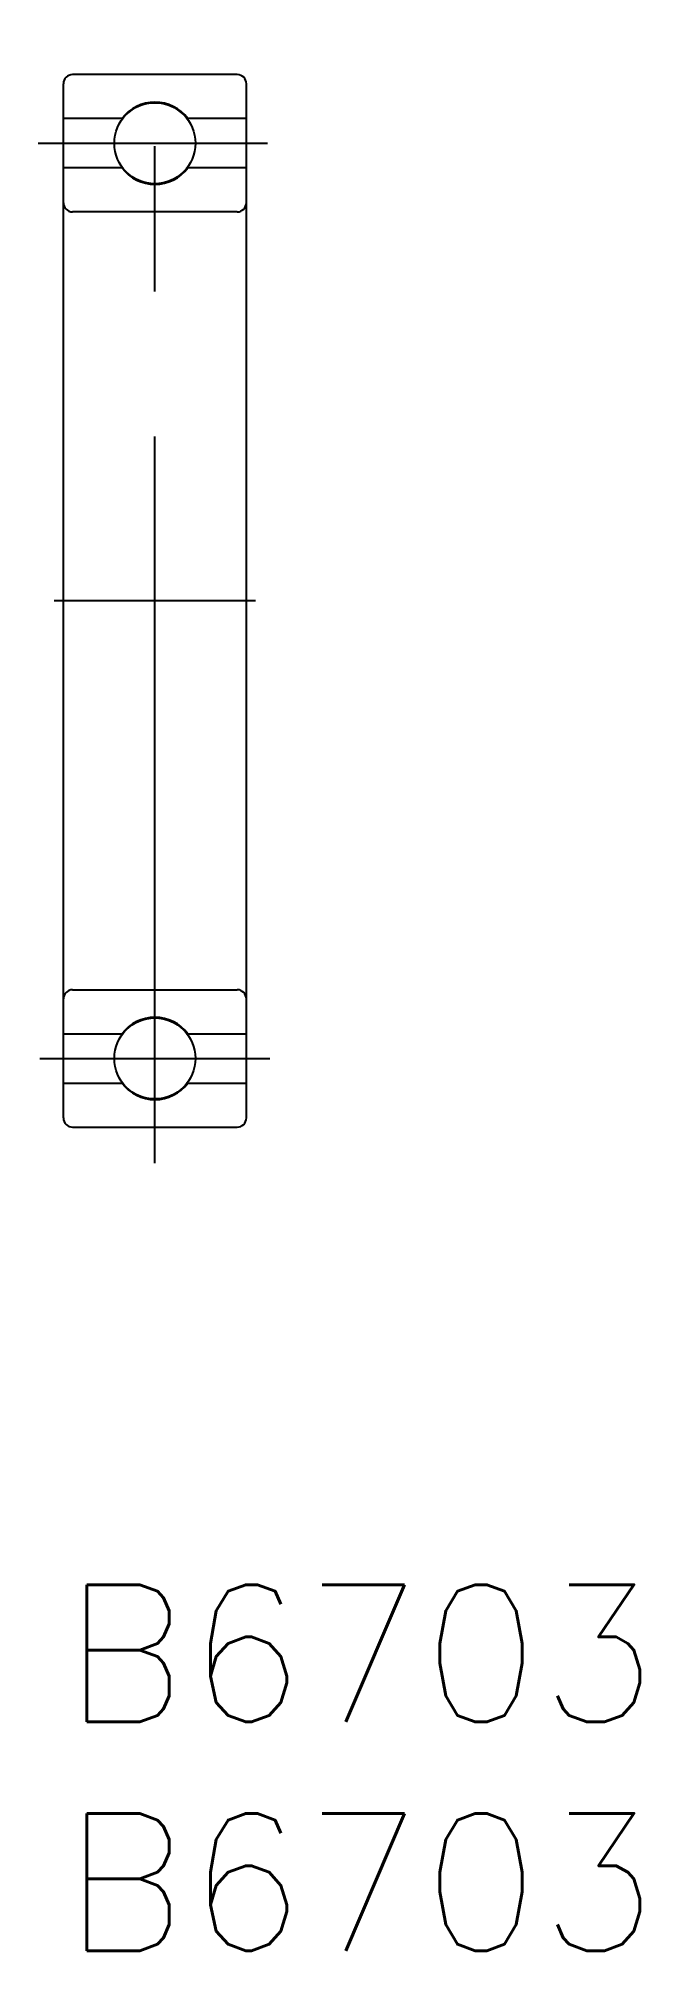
# Model space of a CAD drawing. Extents: x -0.5 to 12.6, y -8 to 33.8.
import ezdxf

# ---------------------------------------------------------------- set-up
doc = ezdxf.new("R2010")
doc.units = 0
doc.header["$LTSCALE"] = 0.5
doc.linetypes.add('CENTER', pattern=[50.8, 31.75, -6.35, 6.35, -6.35])
for name, color, linetype in [('MSM_CENTER', 1, 'CENTER'), ('MSM_CONTINUOUS', 7, 'CONTINUOUS'), ('MSM_PART_NUMBER', 7, 'CONTINUOUS')]:
    doc.layers.add(name, color=color, linetype=linetype)
doc.styles.get("Standard").update_dxf_attribs({"font": 'txt.shx', "height": 3, "bigfont": 'bigfont.shx'})

msp = doc.modelspace()

# ---------------------------------------------------------------- linework, layer by layer
at = {"layer": 'MSM_CENTER'}
for p, q in [((2, 9.213), (2, 33.795)), ((-0.549, 31.5), (4.459, 31.5)), ((4.2, 21.5), (-0.2, 21.5)), ((-0.515, 11.5), (4.512, 11.5))]:
    msp.add_line(p, q, dxfattribs=at)
at = {"layer": 'MSM_CONTINUOUS'}
for p, q in [((0, 10.2), (0, 32.8)), ((3.8, 33), (0.2, 33)), ((4, 10.2), (4, 32.8)), ((1.28, 32.04), (0, 32.04)), ((1.28, 32.04), (1.28, 32.015)), ((4, 32.04), (2.72, 32.04)), ((2.72, 32.04), (2.72, 32.015)), ((1.28, 30.96), (0, 30.96)), ((1.28, 30.96), (1.28, 30.985)), ((2.72, 30.96), (2.72, 30.985)), ((4, 30.96), (2.72, 30.96)), ((3.8, 30), (0.2, 30)), ((0.2, 13), (3.8, 13)), ((0, 12.04), (1.28, 12.04)), ((1.28, 12.04), (1.28, 12.015)), ((2.72, 12.04), (4, 12.04)), ((2.72, 12.04), (2.72, 12.015)), ((0, 10.96), (1.28, 10.96)), ((1.28, 10.96), (1.28, 10.985)), ((2.72, 10.96), (2.72, 10.985)), ((2.72, 10.96), (4, 10.96)), ((0.2, 10), (3.8, 10))]:
    msp.add_line(p, q, dxfattribs=at)
for centre in [(2, 31.5), (2, 11.5)]:
    msp.add_circle(centre, 0.885, dxfattribs=at)
for centre, radius, start, end in [((0.2, 32.8), 0.2, 90, 180), ((3.8, 32.8), 0.2, 0, 90), ((2, 31.5), 0.9, 36.8699, 143.1301), ((2, 31.5), 0.9, 216.8699, 323.1301), ((0.2, 30.2), 0.2, 180, 270), ((3.8, 30.2), 0.2, 270, 360), ((0.2, 12.8), 0.2, 90, 180), ((3.8, 12.8), 0.2, 0, 90), ((2, 11.5), 0.9, 36.8699, 143.1301), ((2, 11.5), 0.9, 216.8699, 323.1301), ((0.2, 10.2), 0.2, 180, 270), ((3.8, 10.2), 0.2, 270, 360)]:
    msp.add_arc(centre, radius, start, end, dxfattribs=at)

# ---------------------------------------------------------------- texts
at = {"layer": 'MSM_PART_NUMBER'}
for p in [(0, -3), (0, -8)]:
    msp.add_text('B6703', height=3, dxfattribs=at).set_placement(p)

doc.saveas('drawing.dxf')
